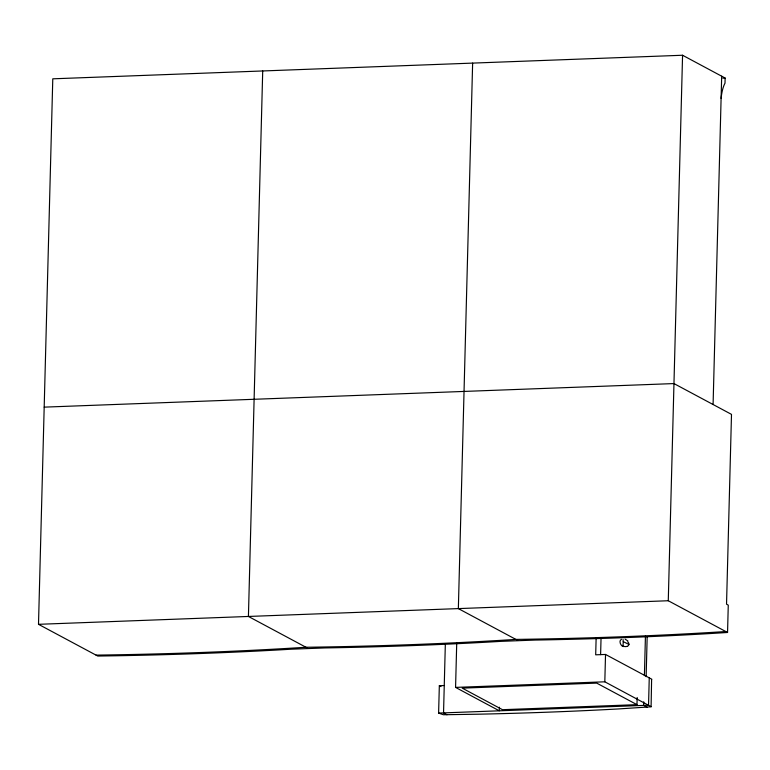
<?xml version="1.0" encoding="UTF-8"?>
<svg xmlns="http://www.w3.org/2000/svg" width="770" height="770" viewBox="0 0 770 770"><rect width="100%" height="100%" fill="white"/><g stroke="black" fill="none" stroke-linecap="round" stroke-linejoin="round"><path stroke-width="1.16" d="M44.188 407.137L673.962 383.575L731.5 414.375L726.534 604.19L728.266 605.114L727.554 632.478L711.316 633.479A898.869 160.718 1.5 0 1 535.217 640.062L501.395 641.333A898.869 160.718 1.5 0 1 325.296 647.926L291.464 649.187A898.869 160.718 1.5 0 1 115.365 655.78L97.771 656.05L38.5 624.316L52.784 78.819L682.567 55.248L725.138 78.049L725.003 83.179A30.425 10.039 87.9 0 0 721.105 98.425M262.714 70.965L248.421 616.452L307.702 648.186M651.613 679.515L651.093 706.793L618.194 708.958A893.652 159.785 1.5 0 1 478.045 714.204L443.414 714.743L438.611 713.078L439.333 685.714L444.252 685.531M445.349 643.585L443.539 712.895L446.995 714.743M499.393 707.207L499.297 710.806L455.57 687.398L456.726 643.056M472.636 63.111L458.352 608.598L517.623 640.332M596.134 637.993L595.691 654.818L605.528 654.452L651.815 679.236M600.61 654.635L601.052 637.81M651.15 706.696L604.816 681.806L605.528 654.452M636.973 704.666L596.702 683.106L462.212 688.13L502.492 709.699L636.973 704.666L637.165 697.485M643.71 701.836L643.624 705.407L647.079 707.255M644.403 675.646L645.443 635.981M646.126 676.686L647.166 636.896M649.254 677.86L648.542 705.224L438.611 713.078M727.554 632.478L668.273 600.744L682.567 55.248M713.087 404.519L721.683 76.201M627.117 646.319C629.398 645.809 629.494 643.114 627.743 641.92M622.41 646.203L625.558 646.617A7.161 2.281 -33 0 0 626.896 646.396M621.506 639.312C618.791 640.486 620.235 644.519 622.054 645.934M722.886 78.184L725.138 78.049M38.5 624.316L668.273 600.744M455.57 687.398L604.816 681.806M623.267 641.93L623.103 644.529A7.161 2.281 -33 0 0 623.007 645.366L622.911 646.04M622.535 646.203L624.027 646.598M625.125 639.167L627.935 641.006M623.305 641.66L628.975 644.452M439.333 685.714L440.989 686.599M623.055 639.524L623.315 641.93M96.038 655.116A893.652 159.785 1.5 0 0 305.959 647.262A893.652 159.785 1.5 0 0 515.89 639.408A893.652 159.785 1.5 0 0 725.812 631.544"/></g></svg>
